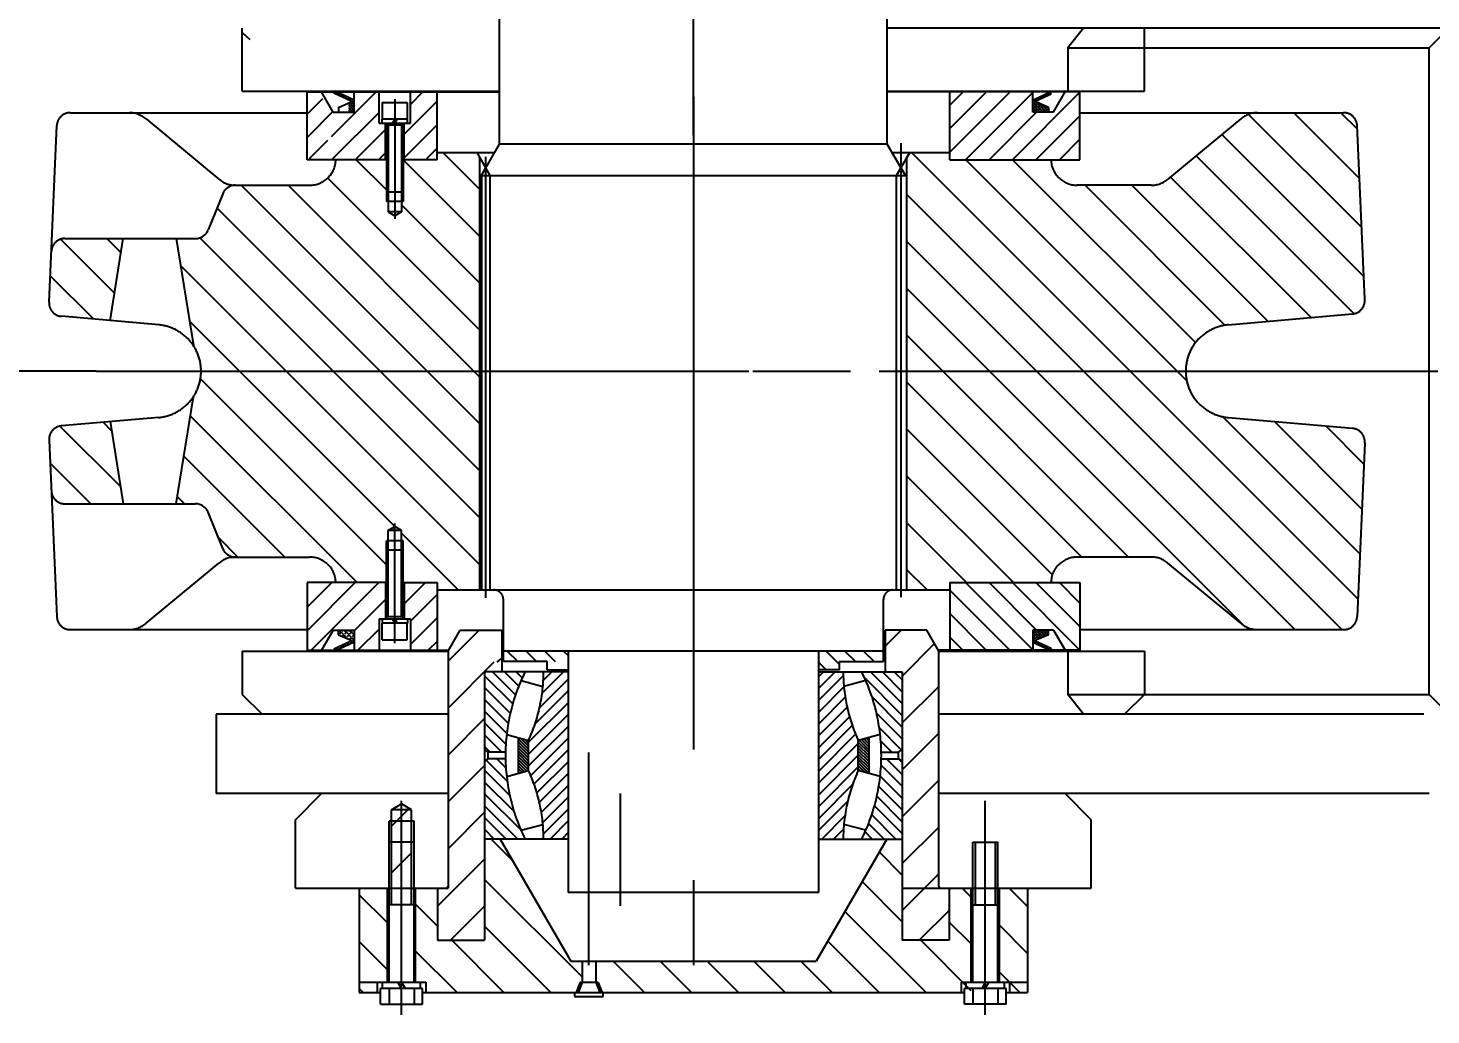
# Model space of a CAD drawing. Header units: millimetres. Extents: x 0 to 21000, y 0 to 14850.
# Drawn here: x 4289 to 5632, y 3320 to 4265 of the extents above; entities that cross this region are included whole.
import ezdxf

# ---------------------------------------------------------------- set-up
doc = ezdxf.new("R2010")
doc.units = ezdxf.units.MM
doc.header["$LTSCALE"] = 500
doc.linetypes.add('G', pattern=[2, 1.25, -0.25, 0.25, -0.25])
doc.linetypes.add('K', pattern=[2.5, 1.25, -0.25, 0.25, -0.25, 0.25, -0.25])
for name, color, linetype in [('05', 4, 'G'), ('07', 6, 'K'), ('08', 1, 'Continuous')]:
    doc.layers.add(name, color=color, linetype=linetype)
doc.styles.get("Standard").update_dxf_attribs({"font": 'isocp', "width": 0.707, "bigfont": 'intecad.shx'})
doc.dimstyles.new('INTE', dxfattribs={"dimscale": 50, "dimtxt": 6, "dimasz": 3, "dimexe": 3, "dimexo": 0, "dimgap": 1, "dimtad": 1, "dimdec": 1, "dimdsep": 46, "dimtxsty": 'Standard', "dimcen": 0, "dimclrd": 1, "dimclre": 1, "dimclrt": 3, "dimaunit": 1, "dimadec": 0, "dimazin": 0, "dimtfac": 1, "dimtdec": 1, "dimtmove": 0, "dimatfit": 0, "dimfxl": 0, "dimarcsym": 0})

# ---------------------------------------------------------------- blocks, each defined once
blk = doc.blocks.new('*D335')
at = {"layer": '08', "color": 1, "lineweight": -2}
for p, q in [((4550, 11556.5), (2372.9, 11556.5)), ((2522.9, 4086.5), (2522.9, 11406.5)), ((4353.7, 3936.5), (2372.9, 3936.5))]:
    blk.add_line(p, q, dxfattribs=at)
at = {"layer": '08', "color": 1}
for points in [[(2497.9, 11406.5), (2547.9, 11406.5), (2522.9, 11556.5)], [(2497.9, 4086.5), (2547.9, 4086.5), (2522.9, 3936.5)]]:
    blk.add_solid(points, dxfattribs=at)
at = {"layer": 'Defpoints', "color": 0}
for p in [(2522.9, 11556.5), (4550, 11556.5), (4353.7, 3936.5)]:
    blk.add_point(p, dxfattribs=at)
at = {"layer": '08', "color": 3, "insert": (2322.9, 7746.5), "char_height": 300, "attachment_point": 5, "rotation": 90}
blk.add_mtext('7620', dxfattribs=at)
blk = doc.blocks.new('errwrre')
at = {"layer": '05', "color": 142, "linetype": 'G', "ltscale": 0.75}
blk.add_line((-9656.7, 24092.4), (-9656.7, 32707.8), dxfattribs=at)
at = {"layer": '05', "color": 142, "linetype": 'G'}
blk.add_line((-10919.4, 24598.1), (-9087.9, 24598.1), dxfattribs=at)
at = {"layer": '07', "color": 6, "linetype": 'K'}
for p, q in [((-9985.2, 25374.1), (-9985.2, 24783.8)), ((-9347.2, 25302.6), (-9328.2, 25321.6)), ((-9347.2, 25302.6), (-9966.2, 25302.6)), ((-9252.2, 25302.7), (-9252.2, 24833.1)), ((-9328.2, 25297.6), (-9328.2, 24833.1)), ((-9841.3, 25236), (-9904.2, 25173.1)), ((-9888.3, 25234), (-9904.2, 25218)), ((-9794.4, 25238.1), (-9902.6, 25129.8)), ((-9725.5, 25241.1), (-9891.8, 25233.8)), ((-9747.4, 25240.1), (-9883.2, 25104.3)), ((-9438.7, 25234.5), (-9866.2, 24807)), ((-9481.7, 25236.4), (-9613.2, 25104.9)), ((-9524.7, 25238.3), (-9608.5, 25154.5)), ((-9567.7, 25240.2), (-9604.2, 25203.7)), ((-9587.9, 25241.1), (-9421.7, 25233.8)), ((-9904.2, 24968.1), (-9904.2, 25220.8)), ((-9711.7, 25230.9), (-9862.9, 25079.7)), ((-9409.2, 25219.1), (-9825.7, 24802.6)), ((-9701, 25110.3), (-9711.5, 25229.2)), ((-9612.4, 25110.3), (-9602, 25229.2)), ((-9409.2, 24968.1), (-9409.2, 25220.8)), ((-9708, 25189.7), (-9842.6, 25055.1)), ((-9409.2, 25174.2), (-9780.8, 24802.6)), ((-9656.7, 24026.1), (-9656.7, 25175.4)), ((-9704.4, 25148.4), (-9834.7, 25018.1)), ((-9412.8, 25125.7), (-9735.9, 24802.6)), ((-9898.2, 25122.3), (-9840.5, 25052.6)), ((-9415.3, 25122.3), (-9473, 25052.6)), ((-9700.7, 25107.2), (-9834.7, 24973.2)), ((-9684, 25079), (-9859.2, 24903.8)), ((-9647.5, 25070.6), (-9859.2, 24858.9)), ((-9924.7, 25030.1), (-9985.2, 25030.1)), ((-9924.7, 24783.8), (-9924.7, 25030.1)), ((-9834.7, 25036.6), (-9834.7, 24965.6)), ((-9478.7, 25036.6), (-9478.7, 24965.6)), ((-9388.7, 25030.1), (-9347.2, 25030.1)), ((-9388.7, 24833.1), (-9388.7, 25030.1)), ((-9347.2, 25030.1), (-9328.2, 25011.1)), ((-9478.7, 25014.9), (-9691, 24802.6)), ((-9227.2, 24979.1), (-9252.2, 24954.1)), ((-9161.7, 24979.1), (-9227.2, 24979.1)), ((-9161.7, 24798.1), (-9161.7, 24979.1)), ((-9985.2, 24971.8), (-9966.2, 24956.6)), ((-9924, 24968.1), (-9924, 24783.8)), ((-9859.2, 24968.1), (-9924, 24968.1)), ((-9923.2, 24967.7), (-9859.2, 24903.7)), ((-9901.2, 24968.1), (-9859.2, 24926.2)), ((-9878.7, 24968.1), (-9859.2, 24948.6)), ((-9859.2, 24843.6), (-9859.2, 24968.1)), ((-9478.7, 24970), (-9646.1, 24802.6)), ((-9434.7, 24968.1), (-9454.2, 24948.6)), ((-9412.2, 24968.1), (-9454.2, 24926.2)), ((-9454.2, 24843.6), (-9454.2, 24968.1)), ((-9454.2, 24968.1), (-9389.5, 24968.1)), ((-9390.2, 24967.7), (-9454.2, 24903.7)), ((-9389.5, 24968.1), (-9389.5, 24832.7)), ((-9328.2, 24971.8), (-9347.2, 24956.6)), ((-9966.2, 24956.6), (-9924.7, 24956.6)), ((-9904.7, 24943.1), (-9924, 24954.2)), ((-9408.7, 24943.1), (-9389.5, 24954.2)), ((-9388.7, 24956.6), (-9347.2, 24956.6)), ((-9922.2, 24940.7), (-9924, 24939.8)), ((-9916.2, 24923.1), (-9924, 24939.8)), ((-9923.8, 24939.9), (-9923.3, 24939.4)), ((-9922.9, 24939), (-9923.4, 24938.5)), ((-9922.9, 24939), (-9921.8, 24937.9)), ((-9921.9, 24940), (-9922.5, 24939.4)), ((-9921.4, 24937.5), (-9922.4, 24936.5)), ((-9915.4, 24926), (-9922.2, 24940.7)), ((-9921.4, 24937.5), (-9920.3, 24936.4)), ((-9920.9, 24938), (-9921, 24937.9)), ((-9920, 24936), (-9921, 24935)), ((-9909.3, 24938.1), (-9914.5, 24926)), ((-9909.5, 24937.5), (-9909.6, 24937.4)), ((-9909.5, 24937.5), (-9908.5, 24936.4)), ((-9909.3, 24938.1), (-9904.7, 24938.1)), ((-9908.9, 24938.1), (-9909.1, 24937.9)), ((-9908.1, 24936), (-9909.1, 24935)), ((-9908.1, 24936), (-9907, 24935)), ((-9906.6, 24937.5), (-9907.7, 24936.4)), ((-9907.2, 24938.1), (-9907, 24937.9)), ((-9906.6, 24937.5), (-9905.5, 24936.4)), ((-9906, 24938.1), (-9906.2, 24937.9)), ((-9905.1, 24936), (-9906.2, 24935)), ((-9905.1, 24936), (-9904.7, 24935.7)), ((-9904.7, 24943.1), (-9904.7, 24923.1)), ((-9461.8, 24942), (-9601.2, 24802.6)), ((-9408.7, 24943.1), (-9408.7, 24923.1)), ((-9404.1, 24938.1), (-9408.7, 24938.1)), ((-9408.3, 24936), (-9408.7, 24935.7)), ((-9408.3, 24936), (-9407.3, 24935)), ((-9406.9, 24937.5), (-9407.9, 24936.4)), ((-9407.5, 24938.1), (-9407.3, 24937.9)), ((-9406.9, 24937.5), (-9405.8, 24936.4)), ((-9406.2, 24938.1), (-9406.4, 24937.9)), ((-9405.4, 24936), (-9406.4, 24935)), ((-9405.4, 24936), (-9404.3, 24935)), ((-9403.9, 24937.5), (-9405, 24936.4)), ((-9404.5, 24938.1), (-9404.3, 24937.9)), ((-9404.1, 24938.1), (-9399, 24926)), ((-9403.9, 24937.5), (-9403.8, 24937.4)), ((-9398.1, 24926), (-9391.3, 24940.7)), ((-9397.2, 24923.1), (-9389.5, 24939.8)), ((-9393.5, 24936), (-9392.4, 24935)), ((-9392, 24937.5), (-9393.1, 24936.4)), ((-9392.5, 24938), (-9392.4, 24937.9)), ((-9392, 24937.5), (-9391, 24936.5)), ((-9391.6, 24940), (-9391, 24939.4)), ((-9390.6, 24939), (-9391.6, 24937.9)), ((-9391.3, 24940.7), (-9389.5, 24939.8)), ((-9390.6, 24939), (-9390.1, 24938.5)), ((-9389.7, 24939.9), (-9390.2, 24939.4)), ((-9904.7, 24923.1), (-9924, 24923.1)), ((-9923.2, 24922.8), (-9859.2, 24858.8)), ((-9921.4, 24934.6), (-9921.5, 24934.5)), ((-9921.4, 24934.6), (-9920.3, 24933.5)), ((-9919.9, 24933.1), (-9920.5, 24932.4)), ((-9919.9, 24933.1), (-9918.8, 24932)), ((-9919, 24934), (-9919.5, 24933.5)), ((-9918.4, 24931.6), (-9919.5, 24930.5)), ((-9919.1, 24929.3), (-9918.8, 24929)), ((-9918.4, 24928.6), (-9918.7, 24928.4)), ((-9918.4, 24931.6), (-9917.5, 24930.7)), ((-9918.4, 24928.6), (-9917.4, 24927.6)), ((-9917.2, 24929.9), (-9918, 24929)), ((-9917, 24927.1), (-9917.7, 24926.4)), ((-9917, 24927.1), (-9915.9, 24926.1)), ((-9916.2, 24927.9), (-9916.5, 24927.6)), ((-9915.5, 24925.7), (-9916.5, 24924.6)), ((-9916.5, 24923.7), (-9915.9, 24923.1)), ((-9915.5, 24925.7), (-9914.4, 24924.6)), ((-9914.5, 24926), (-9915.4, 24926)), ((-9914, 24924.2), (-9915, 24923.1)), ((-9914, 24927.1), (-9912.9, 24926.1)), ((-9914, 24924.2), (-9912.9, 24923.1)), ((-9912.5, 24928.6), (-9913.6, 24927.6)), ((-9912.5, 24925.7), (-9913.6, 24924.6)), ((-9913.1, 24929.2), (-9912.9, 24929)), ((-9912.5, 24928.6), (-9911.4, 24927.6)), ((-9912.5, 24925.7), (-9911.4, 24924.6)), ((-9912.2, 24931.3), (-9911.4, 24930.5)), ((-9911, 24930.1), (-9912.1, 24929)), ((-9911, 24927.1), (-9912.1, 24926.1)), ((-9911, 24924.2), (-9912.1, 24923.1)), ((-9911, 24933.1), (-9911.8, 24932.3)), ((-9911, 24933.1), (-9909.9, 24932)), ((-9911, 24930.1), (-9909.9, 24929)), ((-9911, 24927.1), (-9909.9, 24926.1)), ((-9911, 24924.2), (-9910, 24923.1)), ((-9909.5, 24934.6), (-9910.6, 24933.5)), ((-9909.5, 24931.6), (-9910.6, 24930.5)), ((-9909.5, 24928.6), (-9910.6, 24927.6)), ((-9909.5, 24925.7), (-9910.6, 24924.6)), ((-9910.5, 24935.5), (-9909.9, 24935)), ((-9909.5, 24934.6), (-9908.5, 24933.5)), ((-9909.5, 24931.6), (-9908.5, 24930.5)), ((-9909.5, 24928.6), (-9908.5, 24927.6)), ((-9909.5, 24925.7), (-9908.5, 24924.6)), ((-9908.1, 24933.1), (-9909.1, 24932)), ((-9908.1, 24930.1), (-9909.1, 24929)), ((-9908.1, 24927.1), (-9909.1, 24926.1)), ((-9908.1, 24924.2), (-9909.1, 24923.1)), ((-9908.1, 24933.1), (-9907, 24932)), ((-9908.1, 24930.1), (-9907, 24929)), ((-9908.1, 24927.1), (-9907, 24926.1)), ((-9908.1, 24924.2), (-9907, 24923.1)), ((-9906.6, 24934.6), (-9907.7, 24933.5)), ((-9906.6, 24931.6), (-9907.7, 24930.5)), ((-9906.6, 24928.6), (-9907.7, 24927.6)), ((-9906.6, 24925.7), (-9907.7, 24924.6)), ((-9906.6, 24934.6), (-9905.5, 24933.5)), ((-9906.6, 24931.6), (-9905.5, 24930.5)), ((-9906.6, 24928.6), (-9905.5, 24927.6)), ((-9906.6, 24925.7), (-9905.5, 24924.6)), ((-9905.1, 24933.1), (-9906.2, 24932)), ((-9905.1, 24930.1), (-9906.2, 24929)), ((-9905.1, 24927.1), (-9906.2, 24926.1)), ((-9905.1, 24924.2), (-9906.1, 24923.1)), ((-9905.1, 24933.1), (-9904.7, 24932.7)), ((-9905.1, 24930.1), (-9904.7, 24929.7)), ((-9905.1, 24927.1), (-9859.2, 24881.3)), ((-9905.1, 24924.2), (-9904.7, 24923.8)), ((-9408.3, 24927.1), (-9454.2, 24881.3)), ((-9390.2, 24922.8), (-9454.2, 24858.8)), ((-9408.3, 24933.1), (-9408.7, 24932.7)), ((-9408.3, 24930.1), (-9408.7, 24929.7)), ((-9408.3, 24924.2), (-9408.7, 24923.8)), ((-9408.7, 24923.1), (-9389.5, 24923.1)), ((-9408.3, 24933.1), (-9407.3, 24932)), ((-9408.3, 24930.1), (-9407.3, 24929)), ((-9408.3, 24927.1), (-9407.3, 24926.1)), ((-9408.3, 24924.2), (-9407.3, 24923.1)), ((-9406.9, 24934.6), (-9407.9, 24933.5)), ((-9406.9, 24931.6), (-9407.9, 24930.5)), ((-9406.9, 24928.6), (-9407.9, 24927.6)), ((-9406.9, 24925.7), (-9407.9, 24924.6)), ((-9406.9, 24934.6), (-9405.8, 24933.5)), ((-9406.9, 24931.6), (-9405.8, 24930.5)), ((-9406.9, 24928.6), (-9405.8, 24927.6)), ((-9406.9, 24925.7), (-9405.8, 24924.6)), ((-9405.4, 24933.1), (-9406.4, 24932)), ((-9405.4, 24930.1), (-9406.4, 24929)), ((-9405.4, 24927.1), (-9406.4, 24926.1)), ((-9405.4, 24924.2), (-9406.4, 24923.1)), ((-9405.4, 24933.1), (-9404.3, 24932)), ((-9405.4, 24930.1), (-9404.3, 24929)), ((-9405.4, 24927.1), (-9404.3, 24926.1)), ((-9405.4, 24924.2), (-9404.3, 24923.1)), ((-9403.9, 24934.6), (-9405, 24933.5)), ((-9403.9, 24931.6), (-9405, 24930.5)), ((-9403.9, 24928.6), (-9405, 24927.6)), ((-9403.9, 24925.7), (-9405, 24924.6)), ((-9403.9, 24934.6), (-9402.8, 24933.5)), ((-9403.9, 24931.6), (-9402.8, 24930.5)), ((-9403.9, 24928.6), (-9402.8, 24927.6)), ((-9403.9, 24925.7), (-9402.8, 24924.6)), ((-9403, 24935.5), (-9403.5, 24935)), ((-9402.4, 24933.1), (-9403.5, 24932)), ((-9402.4, 24930.1), (-9403.5, 24929)), ((-9402.4, 24927.1), (-9403.5, 24926.1)), ((-9402.4, 24924.2), (-9403.5, 24923.1)), ((-9402.4, 24933.1), (-9401.6, 24932.3)), ((-9402.4, 24930.1), (-9401.3, 24929)), ((-9402.4, 24927.1), (-9401.3, 24926.1)), ((-9402.4, 24924.2), (-9401.4, 24923.1)), ((-9401.2, 24931.3), (-9402, 24930.5)), ((-9400.9, 24928.6), (-9402, 24927.6)), ((-9400.9, 24925.7), (-9402, 24924.6)), ((-9400.9, 24928.6), (-9399.8, 24927.6)), ((-9400.9, 24925.7), (-9399.8, 24924.6)), ((-9400.3, 24929.2), (-9400.5, 24929)), ((-9399.5, 24927.1), (-9400.5, 24926.1)), ((-9399.4, 24924.2), (-9400.5, 24923.1)), ((-9399.4, 24924.2), (-9398.4, 24923.1)), ((-9399, 24926), (-9398.1, 24926)), ((-9398, 24925.7), (-9399, 24924.6)), ((-9398, 24925.7), (-9396.9, 24924.6)), ((-9396.5, 24927.1), (-9397.6, 24926.1)), ((-9396.9, 24923.7), (-9397.5, 24923.1)), ((-9397.2, 24927.9), (-9396.9, 24927.6)), ((-9396.5, 24927.1), (-9395.7, 24926.4)), ((-9396.3, 24929.9), (-9395.4, 24929)), ((-9395, 24928.6), (-9396.1, 24927.6)), ((-9395, 24931.6), (-9395.9, 24930.7)), ((-9395, 24931.6), (-9393.9, 24930.5)), ((-9395, 24928.6), (-9394.8, 24928.4)), ((-9393.5, 24933.1), (-9394.6, 24932)), ((-9394.4, 24929.3), (-9394.6, 24929)), ((-9394.4, 24934), (-9393.9, 24933.5)), ((-9393.5, 24933.1), (-9392.9, 24932.4)), ((-9392, 24934.6), (-9393.1, 24933.5)), ((-9392, 24934.6), (-9391.9, 24934.5)), ((-9161.7, 24918.1), (-9061.7, 24918.1)), ((-9144, 24918.1), (-9161.7, 24900.5)), ((-9099.1, 24918.1), (-9126.1, 24891.1)), ((-9061.7, 24910.7), (-9081.2, 24891.1)), ((-9071.7, 24854.4), (-9071.7, 24918.1)), ((-9061.7, 24897.6), (-9061.7, 24918.1)), ((-9923.2, 24900.4), (-9866.5, 24843.6)), ((-9454.3, 24904.6), (-9556.3, 24802.6)), ((-9390.2, 24900.4), (-9446.9, 24843.6)), ((-9071.7, 24900.9), (-9061.7, 24900.9)), ((-9065.7, 24895.9), (-9071.7, 24895.9)), ((-9050.7, 24897.6), (-9065.7, 24897.6)), ((-9065.7, 24897.6), (-9065.7, 24857.6)), ((-9050.7, 24897.6), (-9050.7, 24857.6)), ((-9071.7, 24889.6), (-9205.7, 24889.6)), ((-9205.7, 24865.6), (-9205.7, 24889.6)), ((-9205.7, 24887.2), (-9145.7, 24887.2)), ((-9071.7, 24891.1), (-9161.7, 24891.1)), ((-9145.7, 24865.6), (-9145.7, 24889.6)), ((-9065.7, 24889.6), (-9050.7, 24889.6)), ((-9923.2, 24877.9), (-9888.9, 24843.6)), ((-9390.2, 24877.9), (-9424.5, 24843.6)), ((-9040.3, 24877.6), (-9245.3, 24877.6)), ((-9065.7, 24877.6), (-9071.7, 24881.1)), ((-9071.7, 24877.6), (-9065.7, 24874.2)), ((-9923.2, 24855.5), (-9911.4, 24843.6)), ((-9454.3, 24859.7), (-9511.4, 24802.6)), ((-9390.2, 24855.5), (-9402, 24843.6)), ((-9205.7, 24868), (-9145.7, 24868)), ((-9071.7, 24865.6), (-9205.7, 24865.6)), ((-9071.7, 24864.1), (-9161.7, 24864.1)), ((-9153.1, 24864.1), (-9161.7, 24855.6)), ((-9108.2, 24864.1), (-9129.2, 24843.1)), ((-9063.3, 24864.1), (-9111.7, 24815.8)), ((-9065.7, 24859.4), (-9071.7, 24859.4)), ((-9065.7, 24865.6), (-9050.7, 24865.6)), ((-9050.7, 24857.6), (-9065.7, 24857.6)), ((-9061.7, 24338.6), (-9061.7, 24857.6)), ((-9859.2, 24843.6), (-9924, 24843.6)), ((-9866.2, 24788.4), (-9866.2, 24843.6)), ((-9454.2, 24843.6), (-9389.5, 24843.6)), ((-9447.2, 24352.6), (-9447.2, 24843.6)), ((-9161.7, 24843.1), (-9111.7, 24843.1)), ((-9140.4, 24843.1), (-9111.7, 24814.4)), ((-9111.7, 24843.1), (-9111.7, 24798.1)), ((-9071.7, 24854.4), (-9061.7, 24854.4)), ((-9388.7, 24833.1), (-9408.7, 24821.6)), ((-9395.8, 24829.1), (-9364.8, 24798.1)), ((-9163.7, 24833.1), (-9388.7, 24833.1)), ((-9354.9, 24833.1), (-9319.9, 24798.1)), ((-9310, 24833.1), (-9275, 24798.1)), ((-9265.1, 24833.1), (-9230.1, 24798.1)), ((-9220.2, 24833.1), (-9185.2, 24798.1)), ((-9175.3, 24833.1), (-9140.3, 24798.1)), ((-9447.2, 24821.9), (-9466.5, 24802.6)), ((-9408.7, 24821.6), (-9408.7, 24781.6)), ((-9061.7, 24820.9), (-9139.4, 24743.1)), ((-9844.2, 24792.6), (-9866.2, 24805.3)), ((-9447.2, 24802.6), (-9861.5, 24802.6)), ((-9440.3, 24797.1), (-9874.9, 24797.1)), ((-9844.2, 24801.1), (-9874.2, 24783.8)), ((-9844.2, 24395.1), (-9844.2, 24801.1)), ((-9447.2, 24792.6), (-9844.2, 24792.6)), ((-9408.7, 24797.1), (-9400.7, 24789.1)), ((-9400.7, 24789.1), (-9393.5, 24781.6)), ((-9368.7, 24798.1), (-9111.7, 24798.1)), ((-9368.7, 24718.1), (-9368.7, 24798.1)), ((-9361.1, 24798.1), (-9368.7, 24790.5)), ((-9349.7, 24798.1), (-9368.7, 24779.2)), ((-9338.4, 24798.1), (-9368.7, 24767.8)), ((-9327.1, 24798.1), (-9363.3, 24762)), ((-9315.8, 24798.1), (-9344.7, 24769.2)), ((-9304.5, 24798.1), (-9329.1, 24773.6)), ((-9293.8, 24797.5), (-9315.1, 24776.2)), ((-9291.8, 24788.2), (-9302.4, 24777.6)), ((-9291.8, 24794.6), (-9294.3, 24798.1)), ((-9285.6, 24794.6), (-9291.8, 24794.6)), ((-9291.8, 24778.1), (-9291.8, 24794.6)), ((-9285.6, 24794.6), (-9283.2, 24798.1)), ((-9281.9, 24798.1), (-9285.6, 24794.4)), ((-9270.5, 24798.1), (-9285.6, 24783)), ((-9285.6, 24778.1), (-9285.6, 24794.6)), ((-9259.2, 24798.1), (-9279.5, 24777.9)), ((-9247.9, 24798.1), (-9269, 24777.1)), ((-9236.6, 24798.1), (-9259.1, 24775.7)), ((-9225.3, 24798.1), (-9249.6, 24773.8)), ((-9214, 24798.1), (-9240.5, 24771.6)), ((-9208.7, 24792.1), (-9231.9, 24768.9)), ((-9208.7, 24728.1), (-9208.7, 24798.1)), ((-9208.7, 24718.1), (-9208.7, 24798.1)), ((-9174.2, 24798.1), (-9196.4, 24776)), ((-9129.3, 24798.1), (-9167.9, 24759.6)), ((-9874.2, 24783.8), (-10032.8, 24783.8)), ((-9874.2, 24783.8), (-9874.2, 24412.5)), ((-9378.7, 24780.1), (-9438.2, 24780.1)), ((-9408.7, 24781.6), (-9368.7, 24781.6)), ((-9388.7, 24780.1), (-9388.7, 24416.1)), ((-9387.7, 24780.1), (-9388.7, 24779.1)), ((-9378.7, 24738.1), (-9378.7, 24780.1)), ((-9308.8, 24777), (-9303.2, 24756)), ((-9268.6, 24777), (-9274.2, 24756)), ((-9208.7, 24780.8), (-9223.6, 24765.9)), ((-9208.7, 24783.2), (-9091.7, 24715.6)), ((-9061.7, 24776), (-9111, 24726.7)), ((-9378.7, 24771.1), (-9388.7, 24761.1)), ((-9360.4, 24763.3), (-9354.7, 24742.2)), ((-9305.9, 24766), (-9271.6, 24766)), ((-9305.5, 24766), (-9305.8, 24765.7)), ((-9302.7, 24766), (-9305.2, 24763.5)), ((-9299.9, 24766), (-9304.6, 24761.2)), ((-9297, 24766), (-9304, 24759)), ((-9294.2, 24766), (-9303.4, 24756.8)), ((-9291.4, 24766), (-9301.4, 24756)), ((-9288.6, 24766), (-9298.6, 24756)), ((-9285.7, 24766), (-9295.7, 24756)), ((-9282.9, 24766), (-9292.9, 24756)), ((-9280.1, 24766), (-9290.1, 24756)), ((-9277.2, 24766), (-9287.2, 24756)), ((-9274.4, 24766), (-9284.4, 24756)), ((-9271.6, 24766), (-9281.6, 24756)), ((-9272.6, 24762.2), (-9278.8, 24756)), ((-9217.1, 24763.3), (-9222.7, 24742.2)), ((-9208.7, 24769.4), (-9215.6, 24762.6)), ((-9378.7, 24753.2), (-9388.7, 24743.2)), ((-9317.3, 24750.3), (-9285.1, 24718.1)), ((-9309.1, 24753.4), (-9273.8, 24718.1)), ((-9274.2, 24756), (-9303.2, 24756)), ((-9300.3, 24756), (-9262.4, 24718.1)), ((-9289, 24756), (-9251.1, 24718.1)), ((-9277.7, 24756), (-9239.8, 24718.1)), ((-9273.6, 24758.3), (-9275.9, 24756)), ((-9261, 24750.6), (-9228.5, 24718.1)), ((-9375.8, 24738.1), (-9388.7, 24725.2)), ((-9370.7, 24738.1), (-9378.7, 24738.1)), ((-9370.7, 24738.1), (-9370.7, 24718.1)), ((-9365.2, 24741.7), (-9341.7, 24718.1)), ((-9354.5, 24742.3), (-9330.3, 24718.1)), ((-9344.4, 24743.5), (-9319, 24718.1)), ((-9334.9, 24745.3), (-9307.7, 24718.1)), ((-9325.8, 24747.6), (-9296.4, 24718.1)), ((-9244.9, 24745.9), (-9217.2, 24718.1)), ((-9230.9, 24743.2), (-9208.7, 24721)), ((-9218.3, 24741.9), (-9208.7, 24732.3)), ((-9370.7, 24725.2), (-9377.8, 24718.1)), ((-9368.7, 24733.9), (-9353, 24718.1)), ((-9368.7, 24722.6), (-9364.3, 24718.2)), ((-9061.7, 24731), (-9091.7, 24701)), ((-9157.6, 24718.1), (-9388.7, 24718.1)), ((-9157.6, 24718.1), (-9157.6, 24478.1)), ((-9091.7, 24480.7), (-9091.7, 24715.6)), ((-9061.7, 24686.1), (-9091.7, 24656.1)), ((-9061.7, 24641.2), (-9091.7, 24611.2)), ((-9882.7, 24598.1), (-10130.3, 24598.1)), ((-9061.7, 24596.3), (-9091.7, 24566.3)), ((-9061.7, 24551.4), (-9091.7, 24521.4)), ((-9252.4, 24528.1), (-9144.6, 24528.1)), ((-9071.7, 24506.6), (-9061.7, 24510.6)), ((-9071.7, 24504.6), (-9061.7, 24508.6)), ((-9071.7, 24489.6), (-9071.7, 24506.6)), ((-9057.8, 24511.8), (-9061.7, 24511.8)), ((-9057.8, 24484.1), (-9057.8, 24511.8)), ((-9087.9, 24498.1), (-9291.6, 24498.1)), ((-9091.7, 24504.6), (-9071.7, 24504.6)), ((-9208.7, 24413.1), (-9091.7, 24480.7)), ((-9076.6, 24491.6), (-9170.1, 24398.1)), ((-9091.7, 24491.6), (-9071.7, 24491.6)), ((-9071.7, 24491.6), (-9061.7, 24487.7)), ((-9071.7, 24489.6), (-9061.7, 24485.7)), ((-9061.7, 24484.1), (-9057.8, 24484.1)), ((-9388.7, 24478.1), (-9157.6, 24478.1)), ((-9384.3, 24478.1), (-9388.7, 24473.8)), ((-9378.5, 24466), (-9388.7, 24455.8)), ((-9370.7, 24458.1), (-9370.7, 24478.1)), ((-9368.7, 24478.1), (-9368.7, 24398.1)), ((-9368.7, 24473.7), (-9348.4, 24453.3)), ((-9361.8, 24478.1), (-9334.6, 24450.9)), ((-9350.5, 24478.1), (-9318.9, 24446.5)), ((-9339.2, 24478.1), (-9301.4, 24440.3)), ((-9327.9, 24478.1), (-9290.1, 24440.3)), ((-9316.6, 24478.1), (-9278.8, 24440.3)), ((-9305.3, 24478.1), (-9269.5, 24442.4)), ((-9294, 24478.1), (-9261.4, 24445.5)), ((-9282.7, 24478.1), (-9252.8, 24448.3)), ((-9271.3, 24478.1), (-9243.9, 24450.7)), ((-9260, 24478.1), (-9234.4, 24452.5)), ((-9248.7, 24478.1), (-9224.4, 24453.9)), ((-9237.4, 24478.1), (-9213.8, 24454.6)), ((-9226.1, 24478.1), (-9208.7, 24460.8)), ((-9214.8, 24478.1), (-9208.7, 24472.1)), ((-9208.7, 24478.1), (-9208.7, 24398.1)), ((-9378.7, 24458.1), (-9378.7, 24416.1)), ((-9370.7, 24458.1), (-9378.7, 24458.1)), ((-9368.7, 24462.4), (-9360.8, 24454.5)), ((-9360.4, 24433), (-9354.7, 24454)), ((-9217.1, 24433), (-9222.7, 24454)), ((-9061.7, 24461.6), (-9125.2, 24398.1)), ((-9378.7, 24447.8), (-9388.7, 24437.8)), ((-9308.8, 24419.3), (-9303.2, 24440.3)), ((-9297.5, 24440.3), (-9305.3, 24432.4)), ((-9294.6, 24440.3), (-9304.6, 24430.3)), ((-9300.3, 24440.3), (-9304.3, 24436.3)), ((-9274.2, 24440.3), (-9303.2, 24440.3)), ((-9303.1, 24440.3), (-9303.2, 24440.2)), ((-9291.8, 24440.3), (-9301.8, 24430.3)), ((-9289, 24440.3), (-9299, 24430.3)), ((-9286.1, 24440.3), (-9296.1, 24430.3)), ((-9283.3, 24440.3), (-9293.3, 24430.3)), ((-9280.5, 24440.3), (-9290.5, 24430.3)), ((-9277.7, 24440.3), (-9287.7, 24430.3)), ((-9274.8, 24440.3), (-9284.8, 24430.3)), ((-9268.6, 24419.3), (-9274.2, 24440.3)), ((-9378.7, 24429.9), (-9388.7, 24419.9)), ((-9363, 24434.2), (-9368.7, 24428.4)), ((-9355, 24430.8), (-9368.7, 24417.1)), ((-9346.8, 24427.8), (-9368.7, 24405.8)), ((-9305.9, 24430.3), (-9271.6, 24430.3)), ((-9273.8, 24438.5), (-9282, 24430.3)), ((-9273.2, 24436.3), (-9279.2, 24430.3)), ((-9272.6, 24434.1), (-9276.3, 24430.3)), ((-9272, 24431.8), (-9273.5, 24430.3)), ((-9235.1, 24426.3), (-9263.2, 24398.1)), ((-9217.1, 24433), (-9251.9, 24398.1)), ((-9208.7, 24430), (-9240.6, 24398.1)), ((-9874.2, 24412.5), (-10032.8, 24412.5)), ((-9924.7, 24166.1), (-9924.7, 24412.5)), ((-9924, 24256.2), (-9924, 24412.5)), ((-9844.2, 24395.1), (-9874.2, 24412.5)), ((-9378.7, 24416.1), (-9438.2, 24416.1)), ((-9408.7, 24414.6), (-9368.7, 24414.6)), ((-9408.7, 24374.7), (-9408.7, 24414.6)), ((-9378, 24410.1), (-9382, 24414.6)), ((-9338.1, 24425.1), (-9365.1, 24398.1)), ((-9329.2, 24422.7), (-9353.8, 24398.1)), ((-9319.7, 24420.8), (-9342.4, 24398.1)), ((-9309.9, 24419.4), (-9331.1, 24398.1)), ((-9299.5, 24418.5), (-9319.8, 24398.1)), ((-9291.8, 24414.8), (-9308.5, 24398.1)), ((-9291.8, 24418.2), (-9291.8, 24401.7)), ((-9276.8, 24418.5), (-9285.6, 24409.7)), ((-9285.6, 24418.2), (-9285.6, 24401.7)), ((-9264.2, 24419.8), (-9284.3, 24399.7)), ((-9250.4, 24422.3), (-9274.6, 24398.1)), ((-9208.7, 24418.7), (-9229.3, 24398.1)), ((-9188.2, 24425), (-9208.7, 24404.4)), ((-9061.7, 24416.7), (-9111.7, 24366.7)), ((-9866.2, 24352.6), (-9866.2, 24407.8)), ((-9844.2, 24403.6), (-9866.2, 24390.9)), ((-9439.7, 24399.2), (-9862, 24399.2)), ((-9447.2, 24403.6), (-9844.2, 24403.6)), ((-9378, 24407.1), (-9334, 24363.1)), ((-9291.8, 24403.5), (-9297.2, 24398.1)), ((-9291.8, 24401.7), (-9294.3, 24398.1)), ((-9285.6, 24401.7), (-9291.8, 24401.7)), ((-9285.6, 24401.7), (-9283.2, 24398.1)), ((-9208.7, 24407.4), (-9218, 24398.1)), ((-9830.6, 24393.6), (-9866.2, 24358)), ((-9447.2, 24393.6), (-9861.5, 24393.6)), ((-9785.7, 24393.6), (-9859.2, 24320.1)), ((-9844.2, 24395.1), (-9447.2, 24395.1)), ((-9695.9, 24393.6), (-9841.6, 24247.9)), ((-9651, 24393.6), (-9834.7, 24209.9)), ((-9606.1, 24393.6), (-9834.7, 24165)), ((-9740.8, 24393.6), (-9815.9, 24318.5)), ((-9561.2, 24393.6), (-9812.9, 24141.9)), ((-9516.3, 24393.6), (-9783.7, 24126.2)), ((-9471.4, 24393.6), (-9758, 24107)), ((-9408.7, 24393), (-9378.9, 24363.1)), ((-9368.7, 24398.1), (-9111.7, 24398.1)), ((-9324.1, 24398.1), (-9289.1, 24363.1)), ((-9279.2, 24398.1), (-9244.2, 24363.1)), ((-9234.3, 24398.1), (-9199.3, 24363.1)), ((-9189.4, 24398.1), (-9144.4, 24353.1)), ((-9144.5, 24398.1), (-9111.7, 24365.4)), ((-9111.7, 24353.1), (-9111.7, 24398.1)), ((-9447.2, 24372.9), (-9501.6, 24318.5)), ((-9388.7, 24363.1), (-9408.7, 24374.7)), ((-9061.7, 24371.8), (-9101.4, 24332.1)), ((-9389.5, 24256.2), (-9389.5, 24363.6)), ((-9388.7, 24166.1), (-9388.7, 24363.1)), ((-9388.7, 24363.1), (-9161.7, 24363.1)), ((-9328.2, 24363.1), (-9328.2, 24141.1)), ((-9252.2, 24363.1), (-9252.2, 24141.1)), ((-9161.7, 24217.1), (-9161.7, 24363.1)), ((-9859.2, 24352.6), (-9924, 24352.6)), ((-9915.1, 24352.6), (-9883.6, 24321.1)), ((-9892.6, 24352.6), (-9861.1, 24321.1)), ((-9870.2, 24352.6), (-9860, 24342.5)), ((-9859.2, 24352.6), (-9859.2, 24320.1)), ((-9454.2, 24320.1), (-9454.2, 24352.6)), ((-9454.2, 24352.6), (-9389.5, 24352.6)), ((-9442.8, 24352.6), (-9417.3, 24327.1)), ((-9420.4, 24352.6), (-9394.9, 24327.1)), ((-9397.9, 24352.6), (-9389.5, 24344.2)), ((-9161.7, 24353.1), (-9111.7, 24353.1)), ((-9125.3, 24353.1), (-9146.3, 24332.1)), ((-9924, 24339.1), (-9912, 24327.1)), ((-9454.2, 24341.6), (-9433.8, 24321.1)), ((-9071.7, 24332.1), (-9161.7, 24332.1)), ((-9071.7, 24341.9), (-9061.7, 24341.9)), ((-9071.7, 24278.1), (-9071.7, 24341.9)), ((-9065.7, 24336.9), (-9071.7, 24336.9)), ((-9050.7, 24338.6), (-9065.7, 24338.6)), ((-9065.7, 24338.6), (-9065.7, 24298.6)), ((-9050.7, 24298.6), (-9050.7, 24338.6)), ((-9894, 24327.1), (-9924, 24327.1)), ((-9914.1, 24324.1), (-9898.1, 24324.1)), ((-9914.1, 24300.1), (-9914.1, 24324.1)), ((-9894, 24324.3), (-9898.1, 24324.3)), ((-9898.1, 24324.3), (-9898.1, 24299.9)), ((-9894, 24297.1), (-9894, 24327.1)), ((-9859.2, 24321.1), (-9894, 24321.1)), ((-9894, 24320.1), (-9819.2, 24320.1)), ((-9892.1, 24320.1), (-9892.1, 24304.1)), ((-9892.1, 24318.5), (-9809.2, 24318.5)), ((-9828, 24320.1), (-9828, 24304.1)), ((-9819.2, 24320.1), (-9819.2, 24304.1)), ((-9809.2, 24318.5), (-9809.2, 24305.7)), ((-9809.2, 24318.5), (-9805.5, 24312.1)), ((-9504.2, 24318.5), (-9507.9, 24312.1)), ((-9421.4, 24318.5), (-9504.2, 24318.5)), ((-9504.2, 24318.5), (-9504.2, 24305.7)), ((-9494.2, 24320.1), (-9494.2, 24304.1)), ((-9419.5, 24320.1), (-9494.2, 24320.1)), ((-9485.4, 24320.1), (-9485.4, 24304.1)), ((-9454.3, 24320.9), (-9456.7, 24318.5)), ((-9454.2, 24321.1), (-9419.5, 24321.1)), ((-9421.4, 24320.1), (-9421.4, 24304.1)), ((-9419.5, 24297.1), (-9419.5, 24327.1)), ((-9419.5, 24327.1), (-9389.5, 24327.1)), ((-9419.5, 24324.3), (-9415.4, 24324.3)), ((-9415.4, 24324.3), (-9415.4, 24299.9)), ((-9399.4, 24324.1), (-9415.4, 24324.1)), ((-9399.4, 24300.1), (-9399.4, 24324.1)), ((-9040.3, 24318.6), (-9245.3, 24318.6)), ((-9236.7, 24328.2), (-9242.3, 24318.6)), ((-9236.7, 24309), (-9242.3, 24318.6)), ((-9221.1, 24309), (-9238, 24325.9)), ((-9145.7, 24328.2), (-9236.7, 24328.2)), ((-9236.7, 24328.2), (-9236.7, 24309)), ((-9071.7, 24330.6), (-9225.7, 24330.6)), ((-9225.7, 24330.6), (-9225.7, 24306.6)), ((-9205.7, 24330.6), (-9205.7, 24306.6)), ((-9176.2, 24309), (-9195.4, 24328.2)), ((-9145.7, 24330.6), (-9145.7, 24306.6)), ((-9071.7, 24318.6), (-9065.7, 24322.1)), ((-9065.7, 24318.6), (-9071.7, 24315.2)), ((-9065.7, 24330.6), (-9050.7, 24330.6)), ((-9917.2, 24312.1), (-9802.5, 24312.1)), ((-9894, 24312.1), (-9898.1, 24314.5)), ((-9898.1, 24312.1), (-9894, 24309.8)), ((-9892.1, 24305.7), (-9809.2, 24305.7)), ((-9828.7, 24305.7), (-9859.2, 24275.2)), ((-9809.2, 24305.7), (-9805.5, 24312.1)), ((-9508, 24312.1), (-9704.6, 24115.5)), ((-9469.5, 24305.7), (-9649.2, 24126)), ((-9450.7, 24312.1), (-9510.9, 24312.1)), ((-9504.2, 24305.7), (-9507.9, 24312.1)), ((-9421.4, 24305.7), (-9504.2, 24305.7)), ((-9396.2, 24312.1), (-9485.8, 24312.1)), ((-9419.5, 24312.1), (-9415.4, 24314.5)), ((-9415.4, 24312.1), (-9419.5, 24309.8)), ((-9145.7, 24309), (-9236.7, 24309)), ((-9071.7, 24306.6), (-9225.7, 24306.6)), ((-9071.7, 24305.1), (-9161.7, 24305.1)), ((-9128.4, 24305.1), (-9155.4, 24278.1)), ((-9083.5, 24305.1), (-9110.5, 24278.1)), ((-9065.7, 24306.6), (-9050.7, 24306.6)), ((-9894, 24297.1), (-9924, 24297.1)), ((-9924, 24294.2), (-9881.1, 24251.3)), ((-9914.1, 24300.1), (-9898.1, 24300.1)), ((-9904.5, 24297.1), (-9860, 24252.6)), ((-9894, 24299.9), (-9898.1, 24299.9)), ((-9894, 24304.1), (-9819.2, 24304.1)), ((-9859.2, 24303.1), (-9894, 24303.1)), ((-9888, 24303.1), (-9860, 24275.1)), ((-9865.6, 24303.1), (-9860, 24297.5)), ((-9859.2, 24304.1), (-9859.2, 24228.1)), ((-9419.5, 24304.1), (-9494.2, 24304.1)), ((-9454.2, 24304.1), (-9454.2, 24228.1)), ((-9454.2, 24303.1), (-9419.5, 24303.1)), ((-9454.2, 24296.7), (-9389.5, 24231.9)), ((-9438.2, 24303.1), (-9408.2, 24273.1)), ((-9419.5, 24299.9), (-9415.4, 24299.9)), ((-9419.5, 24297.1), (-9389.5, 24297.1)), ((-9399.4, 24300.1), (-9415.4, 24300.1)), ((-9409.8, 24297.1), (-9389.5, 24276.8)), ((-9065.7, 24300.4), (-9071.7, 24300.4)), ((-9071.7, 24295.4), (-9061.7, 24295.4)), ((-9050.7, 24298.6), (-9065.7, 24298.6)), ((-9061.7, 24278.1), (-9061.7, 24298.6)), ((-9161.7, 24278.1), (-9061.7, 24278.1)), ((-9061.7, 24282), (-9065.6, 24278.1)), ((-9916.2, 24273.1), (-9924.7, 24254.6)), ((-9904.7, 24273.1), (-9923.2, 24273.1)), ((-9915.3, 24270.3), (-9922.9, 24253.8)), ((-9919.5, 24265.9), (-9918.8, 24265.2)), ((-9918.4, 24264.8), (-9919.5, 24263.7)), ((-9918.4, 24267.8), (-9918.8, 24267.4)), ((-9918.4, 24267.8), (-9917.4, 24266.7)), ((-9918.4, 24264.8), (-9918, 24264.4)), ((-9917, 24269.3), (-9918, 24268.2)), ((-9917.3, 24266), (-9918, 24265.2)), ((-9917.6, 24269.9), (-9917.4, 24269.7)), ((-9917, 24269.3), (-9916.1, 24268.4)), ((-9916.7, 24272), (-9915.9, 24271.1)), ((-9915.5, 24270.7), (-9916.5, 24269.7)), ((-9916, 24273.1), (-9916.3, 24272.9)), ((-9915.5, 24270.7), (-9915, 24270.3)), ((-9914.5, 24270.3), (-9915.3, 24270.3)), ((-9914, 24272.2), (-9915.1, 24271.1)), ((-9914.9, 24273.1), (-9914.4, 24272.6)), ((-9909.3, 24258.1), (-9914.5, 24270.3)), ((-9914, 24272.2), (-9912.9, 24271.1)), ((-9914, 24269.3), (-9912.9, 24268.2)), ((-9914, 24269.3), (-9914, 24269.2)), ((-9913.1, 24273.1), (-9913.6, 24272.6)), ((-9912.5, 24270.7), (-9913.6, 24269.7)), ((-9912.5, 24270.7), (-9911.4, 24269.7)), ((-9911, 24272.2), (-9912.1, 24271.1)), ((-9911, 24269.3), (-9912.1, 24268.2)), ((-9911.9, 24273.1), (-9911.4, 24272.6)), ((-9911, 24272.2), (-9909.9, 24271.1)), ((-9911, 24269.3), (-9909.9, 24268.2)), ((-9910.1, 24273.1), (-9910.6, 24272.6)), ((-9909.5, 24270.7), (-9910.6, 24269.7)), ((-9909.5, 24270.7), (-9908.5, 24269.7)), ((-9908.1, 24272.2), (-9909.1, 24271.1)), ((-9908.1, 24269.3), (-9909.1, 24268.2)), ((-9909, 24273.1), (-9908.5, 24272.6)), ((-9908.1, 24272.2), (-9907, 24271.1)), ((-9908.1, 24269.3), (-9907, 24268.2)), ((-9907.1, 24273.1), (-9907.7, 24272.6)), ((-9906.6, 24270.7), (-9907.7, 24269.7)), ((-9906.6, 24270.7), (-9905.5, 24269.7)), ((-9905.1, 24272.2), (-9906.2, 24271.1)), ((-9905.1, 24269.3), (-9906.2, 24268.2)), ((-9906, 24273.1), (-9905.5, 24272.6)), ((-9905.1, 24272.2), (-9904.7, 24271.8)), ((-9905.1, 24269.3), (-9904.7, 24268.9)), ((-9905, 24266.2), (-9904.7, 24265.9)), ((-9904.7, 24253.1), (-9904.7, 24273.1)), ((-9454.3, 24276), (-9614, 24116.3)), ((-9454.2, 24274.2), (-9408.1, 24228.1)), ((-9408.7, 24273.1), (-9390.2, 24273.1)), ((-9408.7, 24253.1), (-9408.7, 24273.1)), ((-9408.7, 24272.7), (-9407.4, 24271.4)), ((-9408.7, 24267.8), (-9407.4, 24266.5)), ((-9406.7, 24270.7), (-9408.5, 24268.9)), ((-9406.7, 24265.8), (-9408.5, 24264)), ((-9406.7, 24270.7), (-9404.9, 24268.9)), ((-9406.7, 24265.8), (-9404.9, 24264)), ((-9404.3, 24273.1), (-9406.1, 24271.4)), ((-9404.3, 24268.3), (-9406.1, 24266.5)), ((-9404.3, 24268.3), (-9402.5, 24266.5)), ((-9404.2, 24273.1), (-9402.5, 24271.4)), ((-9404.1, 24258.1), (-9399, 24270.3)), ((-9401.8, 24270.7), (-9403.6, 24268.9)), ((-9401.8, 24265.8), (-9403.6, 24264)), ((-9401.8, 24270.7), (-9400, 24268.9)), ((-9401.8, 24265.8), (-9401.1, 24265.1)), ((-9399.4, 24273.1), (-9401.1, 24271.4)), ((-9400.2, 24267.4), (-9401.1, 24266.5)), ((-9399.3, 24273.1), (-9397.5, 24271.4)), ((-9399, 24270.3), (-9398.2, 24270.3)), ((-9398.2, 24270.3), (-9390.5, 24253.8)), ((-9396.9, 24270.7), (-9397.9, 24269.7)), ((-9397.3, 24273.1), (-9388.7, 24254.6)), ((-9396.9, 24270.7), (-9395.6, 24269.4)), ((-9394.8, 24267.8), (-9396.2, 24266.5)), ((-9395.4, 24264.4), (-9395.1, 24264)), ((-9393.3, 24264.5), (-9393.7, 24264)), ((-9922.9, 24253.8), (-9924.7, 24254.6)), ((-9924.2, 24255.8), (-9923.3, 24254.8)), ((-9924, 24228.1), (-9924, 24254.3)), ((-9904.7, 24253.1), (-9924, 24242)), ((-9922.9, 24257.4), (-9923.9, 24256.4)), ((-9922.9, 24254.4), (-9923.3, 24254)), ((-9922.9, 24257.4), (-9921.8, 24256.3)), ((-9922.9, 24254.4), (-9922.7, 24254.2)), ((-9921.4, 24258.9), (-9922.5, 24257.8)), ((-9922.4, 24255), (-9922.5, 24254.8)), ((-9922.3, 24259.8), (-9921.8, 24259.3)), ((-9921.4, 24261.8), (-9920.3, 24260.8)), ((-9921.4, 24258.9), (-9920.8, 24258.3)), ((-9919.9, 24263.3), (-9921, 24262.2)), ((-9919.9, 24260.4), (-9921, 24259.3)), ((-9920.4, 24263.9), (-9920.3, 24263.7)), ((-9919.9, 24263.3), (-9918.9, 24262.4)), ((-9919.9, 24260.4), (-9919.9, 24260.3)), ((-9909.3, 24258.1), (-9904.7, 24258.1)), ((-9905.5, 24253.2), (-9880.4, 24228.1)), ((-9905, 24263.2), (-9904.7, 24262.9)), ((-9905, 24260.2), (-9904.7, 24260)), ((-9454.2, 24251.8), (-9430.6, 24228.1)), ((-9408.7, 24262.8), (-9407.4, 24261.5)), ((-9404.1, 24258.1), (-9408.7, 24258.1)), ((-9408.7, 24253.1), (-9389.5, 24242)), ((-9406.7, 24260.9), (-9408.5, 24259.1)), ((-9406.7, 24260.9), (-9404.9, 24259.1)), ((-9404.3, 24263.3), (-9406.1, 24261.5)), ((-9404.3, 24258.4), (-9404.5, 24258.1)), ((-9404.3, 24263.3), (-9402.6, 24261.7)), ((-9404.3, 24258.4), (-9404.1, 24258.2)), ((-9394.4, 24263.3), (-9394.8, 24262.9)), ((-9394.4, 24263.3), (-9392.6, 24261.5)), ((-9391.9, 24260.9), (-9393.2, 24259.6)), ((-9391.9, 24260.9), (-9391.3, 24260.3)), ((-9390.1, 24257.7), (-9391.2, 24256.6)), ((-9391.2, 24255.2), (-9390.1, 24254.1)), ((-9390.5, 24253.8), (-9388.7, 24254.6)), ((-9389.5, 24228.1), (-9389.5, 24254.3)), ((-9917.6, 24243), (-9902.8, 24228.1)), ((-9877.4, 24247.6), (-9860, 24230.2)), ((-9227.2, 24217.1), (-9252.2, 24242.1)), ((-9859.2, 24228.1), (-9924, 24228.1)), ((-9904.2, 24001.4), (-9904.2, 24228.1)), ((-9834.7, 24159.6), (-9834.7, 24230.6)), ((-9478.7, 24155.5), (-9478.7, 24230.6)), ((-9454.2, 24229.3), (-9453, 24228.1)), ((-9454.2, 24228.1), (-9389.5, 24228.1)), ((-9409.2, 24001.4), (-9409.2, 24228.1)), ((-9161.7, 24217.1), (-9227.2, 24217.1)), ((-9478.7, 24206.7), (-9575.2, 24110.2)), ((-9347.2, 24166.1), (-9328.2, 24185.1)), ((-9973.8, 24173.7), (-9981, 24166.1)), ((-9924.7, 24166.1), (-9985.2, 24166.1)), ((-9478.7, 24161.8), (-9497.3, 24143.2)), ((-9388.7, 24166.1), (-9347.2, 24166.1)), ((-9898.2, 24073.9), (-9840.5, 24143.7)), ((-9826.6, 24147.4), (-9791.9, 24133.4)), ((-9486.9, 24147.4), (-9521.6, 24133.4)), ((-9415.3, 24073.9), (-9473, 24143.7)), ((-9783.7, 23996.2), (-9783.7, 24121.3)), ((-9783.7, 24102.9), (-9681.4, 24119.2)), ((-9529.7, 24102.9), (-9632.1, 24119.2)), ((-9529.7, 23996.2), (-9529.7, 24121.3)), ((-9529.7, 24110.8), (-9536.5, 24104)), ((-9701, 24086), (-9709.2, 23992.9)), ((-9612.4, 24086), (-9604.2, 23992.9)), ((-9705, 24039.4), (-9783.7, 24051.9)), ((-9770.3, 24049.8), (-9783.7, 24036.4)), ((-9608.4, 24039.4), (-9529.7, 24051.9)), ((-9546.3, 24049.3), (-9604, 23991.5)), ((-9731.5, 24043.7), (-9783.1, 23992.1)), ((-9599.7, 24040.8), (-9607.7, 24032.8)), ((-9706.5, 24023.8), (-9748.1, 23982.2)), ((-9529.7, 24021), (-9568.7, 23982)), ((-9722.7, 23981.1), (-9891.8, 23988.4)), ((-9590.7, 23981.1), (-9421.7, 23988.4))]:
    blk.add_line(p, q, dxfattribs=at)
at = {"layer": '07', "color": 6, "linetype": 'K', "ltscale": 0.75}
for p, q in [((-9966.2, 25302.6), (-9985.2, 25321.6)), ((-9966.2, 24956.6), (-9966.2, 25302.6)), ((-9347.2, 24956.6), (-9347.2, 25302.6))]:
    blk.add_line(p, q, dxfattribs=at)
at = {"layer": '07', "color": 6, "linetype": 'K', "ltscale": 1.333333}
blk.add_line((-9328.2, 24141.1), (-9252.2, 24141.1), dxfattribs=at)
at = {"layer": '07', "color": 6, "linetype": 'K'}
for centre, radius, start, end in [((-9891.2, 25220.8), 13, 92.5, 180), ((-9724.4, 25228.1), 13, 5, 95), ((-9589, 25228.1), 13, 85, 175), ((-9422.2, 25220.8), 13, 0, 87.5), ((-9879.2, 25138.6), 25, 180, 220.6706), ((-9434.2, 25138.6), 25, 319.3294, 0), ((-9656.7, 25114.1), 44.5, 185, 355), ((-9859.7, 25036.6), 25, 0, 39.6037), ((-9453.7, 25036.6), 25, 140.3963, 180), ((-9859.7, 24965.6), 25, 271.146, 0), ((-9453.7, 24965.6), 25, 180, 268.854), ((-9163.7, 24835.1), 2, 270, 0), ((-9163.7, 24835.1), 2, 270, 0), ((-9438.2, 24789.1), 9, 180, 270), ((-9288.7, 24598.1), 180, 90, 116.3878), ((-9288.7, 24598.1), 180, 63.6122, 90), ((-9368.7, 24898.1), 156.5, 270, 294.7408), ((-9208.7, 24898.1), 156.5, 245.2592, 270), ((-9368.7, 24298.1), 156.5, 65.2592, 90), ((-9208.7, 24298.1), 156.5, 90, 114.7408), ((-9288.7, 24598.1), 180, 243.6122, 270), ((-9288.7, 24598.1), 180, 270, 296.3878), ((-9438.2, 24407.1), 9, 90, 180), ((-9163.7, 24361.1), 2, 0, 90), ((-9859.7, 24230.6), 25, 0, 88.854), ((-9453.7, 24230.6), 25, 91.146, 180), ((-9859.7, 24159.6), 25, 320.3963, 0), ((-9821.7, 24159.4), 13, 180, 248.1018), ((-9491.7, 24159.4), 13, 291.8982, 0), ((-9453.7, 24159.6), 25, 180, 219.6037), ((-9796.7, 24121.3), 13, 0, 68.1018), ((-9516.7, 24121.3), 13, 111.8982, 180), ((-9656.7, 24082.1), 44.5, 5, 175), ((-9879.2, 24057.6), 25, 139.3294, 180), ((-9434.2, 24057.6), 25, 0, 40.6706), ((-9891.2, 24001.4), 13, 180, 267.5), ((-9770.7, 23996.2), 13, 180, 267.5), ((-9542.7, 23996.2), 13, 272.5, 0), ((-9422.2, 24001.4), 13, 272.5, 0), ((-9722.1, 23994), 13, 267.5, 355), ((-9591.3, 23994), 13, 185, 272.5)]:
    blk.add_arc(centre, radius, start, end, dxfattribs=at)

msp = doc.modelspace()

# ---------------------------------------------------------------- block references
at = {"layer": '07', "rotation": 270}
msp.add_blockref('errwrre', (-19672.33, -5720.23), dxfattribs=at)

# ---------------------------------------------------------------- dimensions: what is measured, and where the dimension line sits
at = {"layer": '08'}
dim = msp.add_linear_dim(base=(2522.91, 11556.49), p1=(4353.73, 3936.49), p2=(4549.95, 11556.49), angle=270, dimstyle='INTE', dxfattribs=at)
dim.commit()
dim.dimension.update_dxf_attribs({"geometry": '*D335', "text_midpoint": (2322.88, 7746.49)})

doc.saveas('drawing.dxf')
